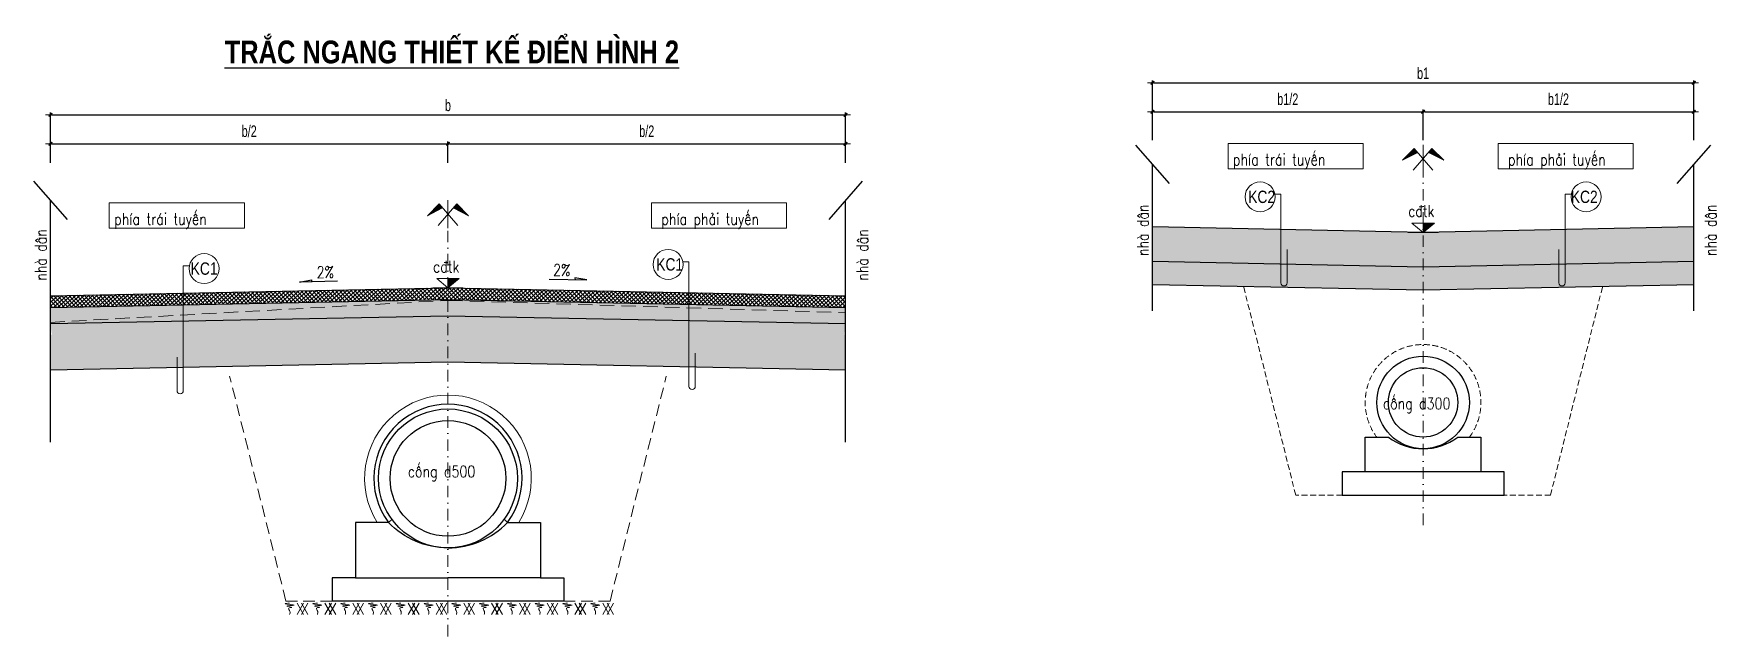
# Model space of a CAD drawing. Header units: millimetres. Extents: x -115725 to -64833, y 11643 to 38907.
# Drawn here: x -101289 to -94021, y 16392 to 18994 of the extents above; entities that cross this region are included whole.
import ezdxf
from ezdxf.enums import TextEntityAlignment as Align

# ---------------------------------------------------------------- set-up
doc = ezdxf.new("R2010")
doc.units = ezdxf.units.MM
doc.header["$MEASUREMENT"] = 0
doc.linetypes.add('DASHDOT', pattern=[1, 0.5, -0.25, 0, -0.25])
doc.linetypes.add('HIDDEN', pattern=[0.375, 0.25, -0.125])
for name, color, linetype, lineweight in [('LC Dim', 8, 'Continuous', 18), ('LC Hatch', 252, 'Continuous', 9), ('LC ISO', 153, 'Continuous', 13), ('LC MANH DUT', 35, 'HIDDEN', 5), ('LC Net dam 1', 30, 'Continuous', 30), ('LC Net khuat', 4, 'HIDDEN', 13), ('LC Net manh', 239, 'Continuous', 5), ('LC Net thay', 7, 'Continuous', 25), ('LC Net truc', 79, 'DASHDOT', 13), ('LC Text1', 3, 'Continuous', 20), ('LC Text2', 7, 'Continuous', 25)]:
    doc.layers.add(name, color=color, linetype=linetype, lineweight=lineweight)
doc.layers.add('NOI', color=4, linetype='Continuous')
doc.styles.add('General text 2', font='arial.ttf')
doc.styles.add('HOATBIF', font='hoatbif.shx', dxfattribs={"width": 0.7})
doc.styles.add('LC 1', font='')
doc.styles.add('LC 3', font='vnsimli.shx', dxfattribs={"width": 0.75})
doc.styles.add('LC3', font='', dxfattribs={"width": 0.8})
doc.styles.add('T1', font='Vnsimli.shx', dxfattribs={"width": 0.8})
doc.styles.get('LC 1').set_extended_font_data('.VnAvantH', bold=True)
doc.styles.get('LC3').set_extended_font_data('.VnArialH', bold=True)
doc.dimstyles.new('1-100(1-25)', dxfattribs={"dimscale": 25, "dimtxt": 2.5, "dimasz": 0.35, "dimexe": 0.5, "dimexo": 0, "dimgap": 0.8, "dimtad": 1, "dimdec": 0, "dimzin": 0, "dimdsep": 46, "dimtxsty": 'HOATBIF', "dimblk1": 'DOT', "dimblk2": 'DOT', "dimsah": 1, "dimcen": -1, "dimdle": 1, "dimclrd": 256, "dimclre": 256, "dimclrt": 4, "dimadec": 3, "dimazin": 2, "dimtfac": 0.333333, "dimtdec": 0, "dimtix": 1, "dimtmove": 2, "dimatfit": 3, "dimldrblk": 'DOT', "dimfxl": 1, "dimtvp": 0.833333, "dimtolj": 1, "dimtzin": 0, "dimarcsym": 0})

# ---------------------------------------------------------------- blocks, each defined once
blk = doc.blocks.new('DXicon')
at = {"layer": 'LC Hatch', "ltscale": 50}
for points in [[(-1.15, 4.39), (-1.9, 5.26), (-4.45, 2.69)], [(4.45, 2.69), (1.9, 5.26), (1.15, 4.39)]]:
    blk.add_hatch(color=252, dxfattribs=at).paths.add_polyline_path(points)
at = {"layer": 'LC Net manh', "color": 8, "ltscale": 50}
for p, q in [((-1.9, 5.26), (-4.45, 2.69)), ((-4.45, 2.69), (-1.15, 4.39)), ((-2.13, 0.57), (1.9, 5.26)), ((2.13, 0.57), (-1.9, 5.26)), ((0, 0.04), (0, 6.04)), ((4.45, 2.69), (1.15, 4.39)), ((1.9, 5.26), (4.45, 2.69))]:
    blk.add_line(p, q, dxfattribs=at)
blk = doc.blocks.new('Caodo1')
at = {"layer": 'LC Text1'}
blk.add_hatch(color=4, dxfattribs=at).paths.add_polyline_path([(0, 200), (0, 0), (243, 200)])
at = {"layer": 'LC Text1', "color": 4}
for p, q in [((324, 0), (-324, 0)), ((0, 0), (0, 200))]:
    blk.add_line(p, q, dxfattribs=at)
blk.add_lwpolyline([(-243, 200), (243, 200), (0, 0), (0, 0)], close=True, dxfattribs=at)
at = {"layer": 'LC Text1', "color": 4, "style": 'T1', "width": 0.8}
blk.add_attdef('%%P0,00', text='', height=250, dxfattribs=at).set_placement((-39, 460), align=Align.MIDDLE_CENTER)
blk = doc.blocks.new('*U5')
at = {"layer": 'LC ISO'}
blk.add_circle((0, 0), 4.25, dxfattribs=at)
at = {"layer": 'LC Text1', "style": 'General text 2', "width": 0.8, "flags": 8}
blk.add_attdef('SYMBOL', text='', height=3.5, dxfattribs=at).set_placement((0, 0), align=Align.MIDDLE_CENTER)
blk = doc.blocks.new('DOT')
at = {"layer": 'LC Dim'}
blk.add_line((-3, 0), (3, 0), dxfattribs=at)
at = {"layer": 'LC Dim', "color": 4}
blk.add_line((-1, -1), (1, 1), dxfattribs=at)
blk.add_lwpolyline([(0.5, 1), (-1, -0.5), (-0.5, -1), (1, 0.5)], close=True, dxfattribs=at)
blk = doc.blocks.new('*D110')
at = {"layer": 'Defpoints', "color": 0, "transparency": 16777216}
for p in [(-99499.9, 18518.7), (-101217, 18436), (-99499.9, 18436)]:
    blk.add_point(p, dxfattribs=at)
at = {"layer": 'LC Dim', "lineweight": -2, "transparency": 16777216}
for p, q in [((-101217, 18436), (-101217, 18528.7)), ((-101210, 18518.7), (-99506.9, 18518.7)), ((-99499.9, 18436), (-99499.9, 18528.7))]:
    blk.add_line(p, q, dxfattribs=at)
at = {"layer": 'LC Dim', "lineweight": -2, "transparency": 16777216, "xscale": 7, "yscale": 7, "zscale": 7, "rotation": 180}
blk.add_blockref('DOT', (-101217, 18518.7), dxfattribs=at)
at = {"layer": 'LC Dim', "lineweight": -2, "transparency": 16777216, "xscale": 7, "yscale": 7, "zscale": 7}
blk.add_blockref('DOT', (-99499.9, 18518.7), dxfattribs=at)
at = {"layer": 'LC Dim', "color": 4, "transparency": 16777216, "insert": (-100358.5, 18572.8), "char_height": 50, "attachment_point": 5, "style": 'HOATBIF'}
blk.add_mtext('\\A1;b/2', dxfattribs=at)
blk = doc.blocks.new('_Dot')
at = {"color": 0, "linetype": 'ByBlock', "lineweight": -2}
blk.add_line((-0.5, 0), (-1, 0), dxfattribs=at)
at = {"color": 0, "linetype": 'ByBlock', "const_width": 0.5}
blk.add_lwpolyline([(-0.25, 0, 1), (0.25, 0, 1)], format="xyb", close=True, dxfattribs=at)
blk = doc.blocks.new('*D111')
at = {"layer": 'Defpoints', "color": 0, "transparency": 16777216}
for p in [(-97782.9, 18518.7), (-99499.9, 18436), (-97782.9, 18436)]:
    blk.add_point(p, dxfattribs=at)
at = {"layer": 'LC Dim', "lineweight": -2, "transparency": 16777216}
for p, q in [((-99499.9, 18436), (-99499.9, 18528.7)), ((-99492.9, 18518.7), (-97789.9, 18518.7)), ((-97782.9, 18436), (-97782.9, 18528.7))]:
    blk.add_line(p, q, dxfattribs=at)
at = {"layer": 'LC Dim', "lineweight": -2, "transparency": 16777216, "xscale": 7, "yscale": 7, "zscale": 7, "rotation": 180}
blk.add_blockref('DOT', (-99499.9, 18518.7), dxfattribs=at)
at = {"layer": 'LC Dim', "lineweight": -2, "transparency": 16777216, "xscale": 7, "yscale": 7, "zscale": 7}
blk.add_blockref('DOT', (-97782.9, 18518.7), dxfattribs=at)
at = {"layer": 'LC Dim', "color": 4, "transparency": 16777216, "insert": (-98641.4, 18572.8), "char_height": 50, "attachment_point": 5, "style": 'HOATBIF'}
blk.add_mtext('\\A1;b/2', dxfattribs=at)
blk = doc.blocks.new('*D112')
at = {"layer": 'Defpoints', "color": 0, "transparency": 16777216}
for p in [(-97782.9, 18643.7), (-101217, 18436), (-97782.9, 18436)]:
    blk.add_point(p, dxfattribs=at)
at = {"layer": 'LC Dim', "lineweight": -2, "transparency": 16777216}
for p, q in [((-101217, 18436), (-101217, 18653.7)), ((-101210, 18643.7), (-97789.9, 18643.7)), ((-97782.9, 18436), (-97782.9, 18653.7))]:
    blk.add_line(p, q, dxfattribs=at)
at = {"layer": 'LC Dim', "lineweight": -2, "transparency": 16777216, "xscale": 7, "yscale": 7, "zscale": 7, "rotation": 180}
blk.add_blockref('DOT', (-101217, 18643.7), dxfattribs=at)
at = {"layer": 'LC Dim', "lineweight": -2, "transparency": 16777216, "xscale": 7, "yscale": 7, "zscale": 7}
blk.add_blockref('DOT', (-97782.9, 18643.7), dxfattribs=at)
at = {"layer": 'LC Dim', "color": 4, "transparency": 16777216, "insert": (-99499.9, 18684.7), "char_height": 50, "attachment_point": 5, "style": 'HOATBIF'}
blk.add_mtext('\\A1;b', dxfattribs=at)
blk = doc.blocks.new('TIEUDE1')
at = {"layer": 'LC Text2', "color": 7, "style": 'LC 1'}
blk.add_attdef('TIªU§Ò', text='', height=5, dxfattribs=at).set_placement((0, 0), align=Align.BOTTOM_CENTER)
blk.add_attdef('TL', text='', height=3, dxfattribs=at).set_placement((0, -2), align=Align.TOP_CENTER)
blk = doc.blocks.new('mat dat')
at = {"layer": 'LC Net manh'}
for p, q in [((2, 0), (3.73, -3)), ((3.73, 0), (2, -3)), ((3.15, 0), (4.88, -3)), ((4.88, 0), (3.15, -3))]:
    blk.add_line(p, q, dxfattribs=at)
blk.add_spline([(0, 0), (-1.21, -0.12), (1.21, -0.52), (-0.75, -0.75), (0.58, -1.1), (-0.23, -1.33), (0.06, -2.19), (0, -3)], degree=3, dxfattribs=at)
blk = doc.blocks.new('*U55')
at = {"layer": 'LC Net manh', "xscale": 16.16576126750787, "yscale": 16.16576126750787, "zscale": 16.16576126750787}
blk.add_blockref('mat dat', (-28.6, 24.2), dxfattribs=at)
blk = doc.blocks.new('*U56')
at = {"layer": 'LC Net manh', "color": 0, "linetype": 'ByBlock', "lineweight": -2, "transparency": 16777216}
for p in [(0, 0), (120, 0), (240, 0), (360, 0), (480, 0), (600, 0), (720, 0), (840, 0), (960, 0), (1080, 0), (1200, 0), (1320, 0)]:
    blk.add_blockref('*U55', p, dxfattribs=at)
blk = doc.blocks.new('CONGD500')
at = {"layer": 'LC Dim', "ltscale": 100}
blk.add_arc((0, 0), 360, 328.14457, 211.85543, dxfattribs=at)
at = {"layer": 'LC MANH DUT', "ltscale": 200}
for points in [[(-500, -530), (-700, -530), (-943, 442.1)], [(500, -530), (700, -530), (943, 442.1)]]:
    blk.add_lwpolyline(points, dxfattribs=at)
at = {"layer": 'LC Net thay'}
for p, q in [((-257.5, -190), (-241.9, -177.5)), ((257.5, -190), (242.6, -176.5)), ((-400, -430), (-500, -430)), ((-500, -430), (-500, -530)), ((400, -430), (500, -430)), ((500, -430), (500, -530)), ((500, -530), (-500, -530))]:
    blk.add_line(p, q, dxfattribs=at)
for points in [[(0, -300.1, -0.20483), (-257.5, -190), (-395, -190), (-400, -190), (-400, -430), (0, -430)], [(0, -300.1, 0.20483), (257.5, -190), (395, -190), (400, -190), (400, -430), (0, -430)]]:
    blk.add_lwpolyline(points, format="xyb", dxfattribs=at)
for radius in [300, 250]:
    blk.add_circle((0, 0), radius, dxfattribs=at)
blk.add_arc((0, 0), 320, 323.57643, 216.42357, dxfattribs=at)
at = {"layer": 'LC Net manh'}
blk.add_blockref('*U56', (-655.2, -563.3), dxfattribs=at)
blk = doc.blocks.new('*D113')
at = {"layer": 'Defpoints', "color": 0, "transparency": 16777216}
for p in [(-95288.1, 18657.1), (-96457.1, 18535.1), (-95288.1, 18535.1)]:
    blk.add_point(p, dxfattribs=at)
at = {"layer": 'LC Dim', "lineweight": -2, "transparency": 16777216}
for p, q in [((-96457.1, 18535.1), (-96457.1, 18667.1)), ((-96450.1, 18657.1), (-95295.1, 18657.1)), ((-95288.1, 18535.1), (-95288.1, 18667.1))]:
    blk.add_line(p, q, dxfattribs=at)
at = {"layer": 'LC Dim', "lineweight": -2, "transparency": 16777216, "xscale": 7, "yscale": 7, "zscale": 7, "rotation": 180}
blk.add_blockref('DOT', (-96457.1, 18657.1), dxfattribs=at)
at = {"layer": 'LC Dim', "lineweight": -2, "transparency": 16777216, "xscale": 7, "yscale": 7, "zscale": 7}
blk.add_blockref('DOT', (-95288.1, 18657.1), dxfattribs=at)
at = {"layer": 'LC Dim', "color": 4, "transparency": 16777216, "insert": (-95872.6, 18711.2), "char_height": 50, "attachment_point": 5, "style": 'HOATBIF'}
blk.add_mtext('\\A1;b1/2', dxfattribs=at)
blk = doc.blocks.new('*D114')
at = {"layer": 'Defpoints', "color": 0, "transparency": 16777216}
for p in [(-94119.1, 18657.1), (-95288.1, 18535.1), (-94119.1, 18535.1)]:
    blk.add_point(p, dxfattribs=at)
at = {"layer": 'LC Dim', "lineweight": -2, "transparency": 16777216}
for p, q in [((-95288.1, 18535.1), (-95288.1, 18667.1)), ((-95281.1, 18657.1), (-94126.1, 18657.1)), ((-94119.1, 18535.1), (-94119.1, 18667.1))]:
    blk.add_line(p, q, dxfattribs=at)
at = {"layer": 'LC Dim', "lineweight": -2, "transparency": 16777216, "xscale": 7, "yscale": 7, "zscale": 7, "rotation": 180}
blk.add_blockref('DOT', (-95288.1, 18657.1), dxfattribs=at)
at = {"layer": 'LC Dim', "lineweight": -2, "transparency": 16777216, "xscale": 7, "yscale": 7, "zscale": 7}
blk.add_blockref('DOT', (-94119.1, 18657.1), dxfattribs=at)
at = {"layer": 'LC Dim', "color": 4, "transparency": 16777216, "insert": (-94703.6, 18711.2), "char_height": 50, "attachment_point": 5, "style": 'HOATBIF'}
blk.add_mtext('\\A1;b1/2', dxfattribs=at)
blk = doc.blocks.new('*D115')
at = {"layer": 'Defpoints', "color": 0, "transparency": 16777216}
for p in [(-94119.1, 18782.1), (-96457.1, 18535.1), (-94119.1, 18535.1)]:
    blk.add_point(p, dxfattribs=at)
at = {"layer": 'LC Dim', "lineweight": -2, "transparency": 16777216}
for p, q in [((-96457.1, 18535.1), (-96457.1, 18792.1)), ((-96450.1, 18782.1), (-94126.1, 18782.1)), ((-94119.1, 18535.1), (-94119.1, 18792.1))]:
    blk.add_line(p, q, dxfattribs=at)
at = {"layer": 'LC Dim', "lineweight": -2, "transparency": 16777216, "xscale": 7, "yscale": 7, "zscale": 7, "rotation": 180}
blk.add_blockref('DOT', (-96457.1, 18782.1), dxfattribs=at)
at = {"layer": 'LC Dim', "lineweight": -2, "transparency": 16777216, "xscale": 7, "yscale": 7, "zscale": 7}
blk.add_blockref('DOT', (-94119.1, 18782.1), dxfattribs=at)
at = {"layer": 'LC Dim', "color": 4, "transparency": 16777216, "insert": (-95288.1, 18823.1), "char_height": 50, "attachment_point": 5, "style": 'HOATBIF'}
blk.add_mtext('\\A1;b1', dxfattribs=at)

msp = doc.modelspace()

# ---------------------------------------------------------------- hatches: boundary and pattern name
at = {"layer": 'LC Hatch'}
h = msp.add_hatch(dxfattribs=at)
h.set_pattern_fill('AR-CONC', color=256, scale=3.75, angle=-3.42055, style=0)
h.set_pattern_definition([(46.579445, (1194.65, -1335.693), (26.7089363, -3.953824), [2.8125, -30.9375]), (351.579445, (1194.65, -1335.693), (-3.510937, 28.467398), [2.25, -24.75]), (97.03089, (1196.875, -1336.023), (23.197999, 24.513574), [2.390257, -26.292829]), (42.763645, (1195.097, -1328.207), (39.579915, -8.58378), [4.21875, -46.40625]), (93.21508, (1198.395, -1328.922), (37.166892, 34.37314), [3.585388, -39.439266]), (347.76361, (1195.097, -1328.207), (37.166892, 34.37314), [3.375, -37.125]), (17.579445, (1198.728, -1330.302), (21.44331, -16.4068414), [2.8125, -30.9375]), (322.579445, (1198.728, -1330.302), (10.730534, 26.600284), [2.25, -24.75]), (68.03089, (1200.515, -1331.67), (32.173844, 10.193442), [2.390257, -26.292829]), (34.079445, (1194.649, -1335.693), (1.200005, 12.4340733), [0, -24.45, 0, -25.125, 0, -24.84375]), (4.079445, (1194.649, -1335.693), (10.7299968, 14.1754933), [0, -14.325, 0, -23.8875, 0, -9.46875]), (324.079445, (1186.302, -1335.195), (19.9322138, -2.0386849), [0, -9.375, 0, -29.25, 0, -38.8125]), (314.079445, (1182.558, -1334.97), (22.0544973, 2.4424178), [0, -12.1875, 0, -19.425, 0, -27.5625])])
h.paths.add_polyline_path([(-95288.1, 18136.4), (-96457.1, 18159.8), (-96457.1, 18009.8), (-95288.1, 17986.4), (-94119.1, 18009.8), (-94119.1, 18159.8)])
h = msp.add_hatch(dxfattribs=at)
h.set_pattern_fill('HONEY', color=256, scale=200, angle=-3.42055, style=0)
h.set_pattern_definition([(356.579445, (1194.65, -1335.693), (38.7249673, 19.374646), [25, -50]), (116.579445, (1194.65, -1335.693), (-36.1414193, 23.8494824), [25, -50]), (56.579445, (1194.65, -1335.693), (2.583548, 43.2241284), [-50, 25])])
h.paths.add_polyline_path([(-94119.1, 17909.8), (-94119.1, 18009.8), (-95288.1, 17986.4), (-96457.1, 18009.8), (-96457.1, 17909.8), (-95288.1, 17886.4)])
at = {"layer": 'LC Hatch', "ltscale": 2}
h = msp.add_hatch(dxfattribs=at)
h.set_pattern_fill('ANSI37', color=256, scale=100, angle=-3.42055, style=0)
h.set_pattern_definition([(41.579445, (-1748.605, -5108.28), (-8.2957238, 9.3504528), []), (131.579445, (-1748.605, -5108.28), (-9.3504528, -8.2957238), [])])
h.paths.add_polyline_path([(-97782.9, 17812.2), (-97782.9, 17862.2), (-99499.9, 17896.5), (-101217, 17862.2), (-101217, 17812.2), (-99499.9, 17846.5)])
at = {"layer": 'LC Hatch'}
h = msp.add_hatch(dxfattribs=at)
h.set_pattern_fill('AR-CONC', color=256, scale=3.75, angle=-3.42055, style=0)
h.set_pattern_definition([(46.579445, (-1748.605, -5108.28), (26.7089363, -3.9538238), [2.8125, -30.9375]), (351.579445, (-1748.605, -5108.28), (-3.510937, 28.467398), [2.25, -24.75]), (97.03089, (-1746.38, -5108.61), (23.197999, 24.513574), [2.390257, -26.292829]), (42.763645, (-1748.158, -5100.793), (39.579915, -8.58378), [4.21875, -46.40625]), (93.21508, (-1744.86, -5101.51), (37.166892, 34.37314), [3.585388, -39.439266]), (347.76361, (-1748.158, -5100.793), (37.166892, 34.37314), [3.375, -37.125]), (17.579445, (-1744.526, -5102.889), (21.44331, -16.4068414), [2.8125, -30.9375]), (322.579445, (-1744.526, -5102.89), (10.730534, 26.600284), [2.25, -24.75]), (68.03089, (-1742.74, -5104.256), (32.173844, 10.193442), [2.390257, -26.292829]), (34.079445, (-1748.605, -5108.28), (1.200005, 12.4340733), [0, -24.45, 0, -25.125, 0, -24.84375]), (4.079445, (-1748.605, -5108.28), (10.7299968, 14.1754933), [0, -14.325, 0, -23.8875, 0, -9.46875]), (324.079445, (-1756.953, -5107.781), (19.9322138, -2.0386849), [0, -9.375, 0, -29.25, 0, -38.8125]), (314.079445, (-1760.696, -5107.557), (22.0544973, 2.4424178), [0, -12.1875, 0, -19.425, 0, -27.5625])])
h.paths.add_polyline_path([(-97782.9, 17742.2), (-97782.9, 17812.2), (-99499.9, 17846.5), (-101217, 17812.2), (-101217, 17742.2), (-99499.9, 17776.5)])
h = msp.add_hatch(dxfattribs=at)
h.set_pattern_fill('HONEY', color=256, scale=200, angle=-3.42055, style=0)
h.set_pattern_definition([(356.579445, (-1748.605, -5108.28), (38.7249673, 19.374646), [25, -50]), (116.579445, (-1748.605, -5108.28), (-36.1414193, 23.8494824), [25, -50]), (56.579445, (-1748.605, -5108.28), (2.583548, 43.2241284), [-50, 25])])
h.paths.add_polyline_path([(-97782.9, 17542.2), (-97782.9, 17692.7), (-97788.8, 17693.3), (-97782.9, 17742.2), (-99499.9, 17776.5), (-101217, 17742.2), (-101211.1, 17693.3), (-101217, 17692.7), (-101217, 17542.2), (-99499.9, 17576.5)])

# ---------------------------------------------------------------- linework, layer by layer
for points in [[(-96130.7, 18520.7), (-95547, 18520.7), (-95547, 18411.4), (-96130.7, 18411.4)], [(-94380.2, 18520.7), (-94963.9, 18520.7), (-94963.9, 18411.4), (-94380.2, 18411.4)], [(-100962.7, 18263.7), (-100379, 18263.7), (-100379, 18154.5), (-100962.7, 18154.5)], [(-98037.2, 18263.7), (-98620.8, 18263.7), (-98620.8, 18154.5), (-98037.2, 18154.5)]]:
    msp.add_lwpolyline(points, close=True, dxfattribs=at)
at = {"layer": 'LC MANH DUT', "ltscale": 100}
for p, q in [((-95838.4, 17001.9), (-96063.4, 17901.9)), ((-94737.8, 17001.9), (-94512.8, 17901.9)), ((-94737.8, 17001.9), (-95838.4, 17001.9))]:
    msp.add_line(p, q, dxfattribs=at)
msp.add_arc((-95288.1, 17401.9), 250, 323.1301, 216.8699, dxfattribs=at)
at = {"layer": 'LC Net dam 1', "lineweight": 30}
for points in [[(-94119.1, 18159.8), (-95288.1, 18136.4), (-96457.1, 18159.8)], [(-101217, 17862.2), (-99499.9, 17896.5), (-97782.9, 17862.2)]]:
    msp.add_lwpolyline(points, dxfattribs=at)
at = {"layer": 'LC Net khuat', "linetype": 'HIDDEN', "ltscale": 250}
msp.add_lwpolyline([(-101217.6, 17747.6), (-99499.9, 17842.7), (-97782.9, 17789.2)], dxfattribs=at)
at = {"layer": 'LC Net manh', "color": 252}
for points in [[(-95928.2, 18301.4), (-95902, 18301.4), (-95902, 17918.6, 1), (-95874.9, 17918.6), (-95874.9, 18062.3)], [(-94648, 18301.4), (-94674.2, 18301.4), (-94674.2, 17918.6, -1), (-94701.3, 17918.6), (-94701.3, 18062.3)], [(-100617, 17991.4), (-100643.2, 17991.4), (-100643.2, 17453.2, -1), (-100670.3, 17453.2), (-100670.3, 17596.9)], [(-98485.1, 18009.6), (-98458.9, 18009.6), (-98458.9, 17471.3, 1), (-98431.8, 17471.3), (-98431.8, 17615)]]:
    msp.add_lwpolyline(points, format="xyb", dxfattribs=at)
at = {"layer": 'LC Net thay', "ltscale": 250}
for p, q in [((-96529.6, 18512.7), (-96384.6, 18346.9)), ((-94046.6, 18512.7), (-94191.6, 18346.9)), ((-96457.1, 17797.5), (-96457.1, 18429.8)), ((-94119.1, 17797.5), (-94119.1, 18429.8)), ((-101289.5, 18357.3), (-101144.5, 18191.4)), ((-97710.4, 18357.3), (-97855.4, 18191.4)), ((-101217, 17230.1), (-101217, 18274.3)), ((-97782.9, 17230.1), (-97782.9, 18274.3))]:
    msp.add_line(p, q, dxfattribs=at)
at = {"layer": 'LC Net thay'}
for points in [[(-94119.1, 18009.8), (-95288.1, 17986.4), (-96457.1, 18009.8)], [(-94119.1, 17909.8), (-95288.1, 17886.4), (-96457.1, 17909.8)]]:
    msp.add_lwpolyline(points, dxfattribs=at)
at = {"layer": 'LC Net thay', "ltscale": 250}
for points in [[(-101217, 17812.2), (-99499.9, 17846.5), (-97782.9, 17812.2)], [(-101217, 17742.2), (-99499.9, 17776.5), (-97782.9, 17742.2)], [(-101217, 17542.2), (-99499.9, 17576.5), (-97782.9, 17542.2)]]:
    msp.add_lwpolyline(points, dxfattribs=at)
at = {"layer": 'LC Net thay'}
msp.add_lwpolyline([(-95038.1, 17241.9), (-95038.1, 17101.9), (-95288.1, 17101.9), (-95538.1, 17101.9), (-95538.1, 17251.9), (-95488.1, 17251.9), (-95438.1, 17251.9, 0.333333), (-95138.1, 17251.9), (-95088.1, 17251.9), (-95038.1, 17251.9), (-95038.1, 17101.9)], format="xyb", dxfattribs=at)
msp.add_lwpolyline([(-94937.8, 17001.9), (-94937.8, 17101.9), (-95638.1, 17101.9), (-95638.1, 17001.9)], close=True, dxfattribs=at)
for radius in [200, 150]:
    msp.add_circle((-95288.1, 17401.9), radius, dxfattribs=at)
at = {"layer": 'LC Net truc', "color": 1, "ltscale": 100}
for p, q in [((-95288.1, 16872.1), (-95288.1, 18394.6)), ((-99499.9, 16391.7), (-99499.9, 18154.7))]:
    msp.add_line(p, q, dxfattribs=at)
at = {"layer": 'NOI'}
for points in [[(-99977.6, 17924.9), (-100140.9, 17921.6), (-100089.4, 17930.9), (-100089.5, 17922.6)], [(-99063.1, 17934), (-98899.9, 17930.7), (-98951.3, 17940), (-98951.2, 17931.7)]]:
    msp.add_lwpolyline(points, dxfattribs=at)

# ---------------------------------------------------------------- block references
at = {"layer": 'LC Hatch', "xscale": 19.9999994814425, "yscale": 19.9999994814425, "zscale": 19.9999994814425}
for p in [(-95288.1, 18393.7), (-99499.9, 18153.9)]:
    msp.add_blockref('DXicon', p, dxfattribs=at)
at = {"layer": 'LC Net manh'}
ref = msp.add_blockref('*U5', (-95992, 18289.8), dxfattribs=dict(at, xscale=-15.24705842815456, yscale=15.24705842815456, zscale=15.24705842815456))
ref.add_attrib('SYMBOL', 'KC2', dxfattribs={"layer": 'LC Text1', "height": 53.36, "style": 'General text 2', "width": 0.8}).set_placement((-95985.4, 18289.8), align=Align.MIDDLE_CENTER)
ref = msp.add_blockref('*U5', (-94584.2, 18289.8), dxfattribs=dict(at, xscale=15.24705842815456, yscale=15.24705842815456, zscale=15.24705842815456))
ref.add_attrib('SYMBOL', 'KC2', dxfattribs={"layer": 'LC Text1', "height": 53.36, "style": 'General text 2', "width": 0.8}).set_placement((-94592, 18289.8), align=Align.MIDDLE_CENTER)
ref = msp.add_blockref('*U5', (-100553.2, 17979.8), dxfattribs=dict(at, xscale=15.24705842815456, yscale=15.24705842815456, zscale=15.24705842815456))
ref.add_attrib('SYMBOL', 'KC1', dxfattribs={"layer": 'LC Text1', "height": 53.36, "style": 'General text 2', "width": 0.8}).set_placement((-100553.2, 17979.8), align=Align.MIDDLE_CENTER)
ref = msp.add_blockref('*U5', (-98548.9, 17998), dxfattribs=dict(at, xscale=-15.24705842815456, yscale=15.24705842815456, zscale=15.24705842815456))
ref.add_attrib('SYMBOL', 'KC1', dxfattribs={"layer": 'LC Text1', "height": 53.36, "style": 'General text 2', "width": 0.8}).set_placement((-98542.3, 17998), align=Align.MIDDLE_CENTER)
at = {"layer": 'LC Net thay', "color": 2}
msp.add_blockref('CONGD500', (-99499.9, 17073.8), dxfattribs=at)
at = {"layer": 'LC Text1'}
ref = msp.add_blockref('Caodo1', (-95288.1, 18136.4), dxfattribs=dict(at, xscale=0.1999999948311597, yscale=0.1999999948311597, zscale=0.1999999948311597))
ref.add_attrib('%%P0,00', 'c®tk', dxfattribs={"layer": 'LC Text2', "height": 50, "style": 'T1', "width": 0.8}).set_placement((-95295.9, 18228.3), align=Align.MIDDLE_CENTER)
ref = msp.add_blockref('Caodo1', (-99499.9, 17896.5), dxfattribs=dict(at, xscale=0.1999999948311597, yscale=0.1999999948311597, zscale=0.1999999948311597))
ref.add_attrib('%%P0,00', 'c®tk', dxfattribs={"layer": 'LC Text2', "height": 50, "style": 'T1', "width": 0.8}).set_placement((-99507.7, 17988.4), align=Align.MIDDLE_CENTER)
at = {"layer": 'LC Text2'}
ref = msp.add_blockref('TIEUDE1', (-99483.2, 18836.7), dxfattribs=dict(at, xscale=20.00000000004366, yscale=20.00000000004366, zscale=20.00000000004366))
ref.add_attrib('TIªU§Ò', '%%UTR¾C ngang thiÕt kÕ §IÓN H×NH 2', dxfattribs={"color": 7, "height": 98.488, "style": 'LC3', "width": 0.8}).set_placement((-99483.2, 18836.7), align=Align.BOTTOM_CENTER)

# ---------------------------------------------------------------- texts
at = {"layer": 'LC Text1', "color": 3, "style": 'LC 3', "width": 0.8}
for s, p in [('phÝa tr¸i tuyÕn', (-96109.5, 18425.7)), ('phÝa ph¶i tuyÕn', (-94921.4, 18425.7)), ('phÝa tr¸i tuyÕn', (-100941.5, 18168.7)), ('phÝa ph¶i tuyÕn', (-98578.3, 18168.7)), ('cèng d300', (-95461.5, 17372.4)), ('cèng d500', (-99673.3, 17078.7))]:
    msp.add_text(s, height=50, dxfattribs=at).set_placement(p)
for s, rotation, p in [('nhµ d©n', 90, (-96473.8, 18033.9)), ('nhµ d©n', 90, (-94021.4, 18033.9)), ('nhµ d©n', 90, (-101233.7, 17927.2)), ('nhµ d©n', 90, (-97685.2, 17927.2)), ('2%%%', 1.14576, (-100066.9, 17938.7)), ('2%%%', 358.85424, (-99046.3, 17949.2))]:
    msp.add_text(s, height=50, rotation=rotation, dxfattribs=at).set_placement(p)

# ---------------------------------------------------------------- dimensions: what is measured, and where the dimension line sits
at = {"layer": 'LC Dim', "color": 2}
for base, p1, p2, text, picture, middle in [((-94119.1, 18782.1), (-96457.1, 18535.1), (-94119.1, 18535.1), 'b1', '*D115', (-95288.1, 18823.1)), ((-97782.9, 18643.7), (-101217, 18436), (-97782.9, 18436), 'b', '*D112', (-99499.9, 18684.7)), ((-95288.1, 18657.1), (-96457.1, 18535.1), (-95288.1, 18535.1), 'b1/2', '*D113', (-95872.6, 18711.2)), ((-94119.1, 18657.1), (-95288.1, 18535.1), (-94119.1, 18535.1), 'b1/2', '*D114', (-94703.6, 18711.2)), ((-99499.9, 18518.7), (-101217, 18436), (-99499.9, 18436), 'b/2', '*D110', (-100358.5, 18572.8)), ((-97782.9, 18518.7), (-99499.9, 18436), (-97782.9, 18436), 'b/2', '*D111', (-98641.4, 18572.8))]:
    dim = msp.add_linear_dim(base=base, p1=p1, p2=p2, text=text, dimstyle='1-100(1-25)', override={"dimscale": 20, "dimfxl": 2, "dimarcsym": 1}, dxfattribs=at)
    dim.commit()
    dim.dimension.update_dxf_attribs({"geometry": picture, "text_midpoint": middle})

doc.saveas('drawing.dxf')
